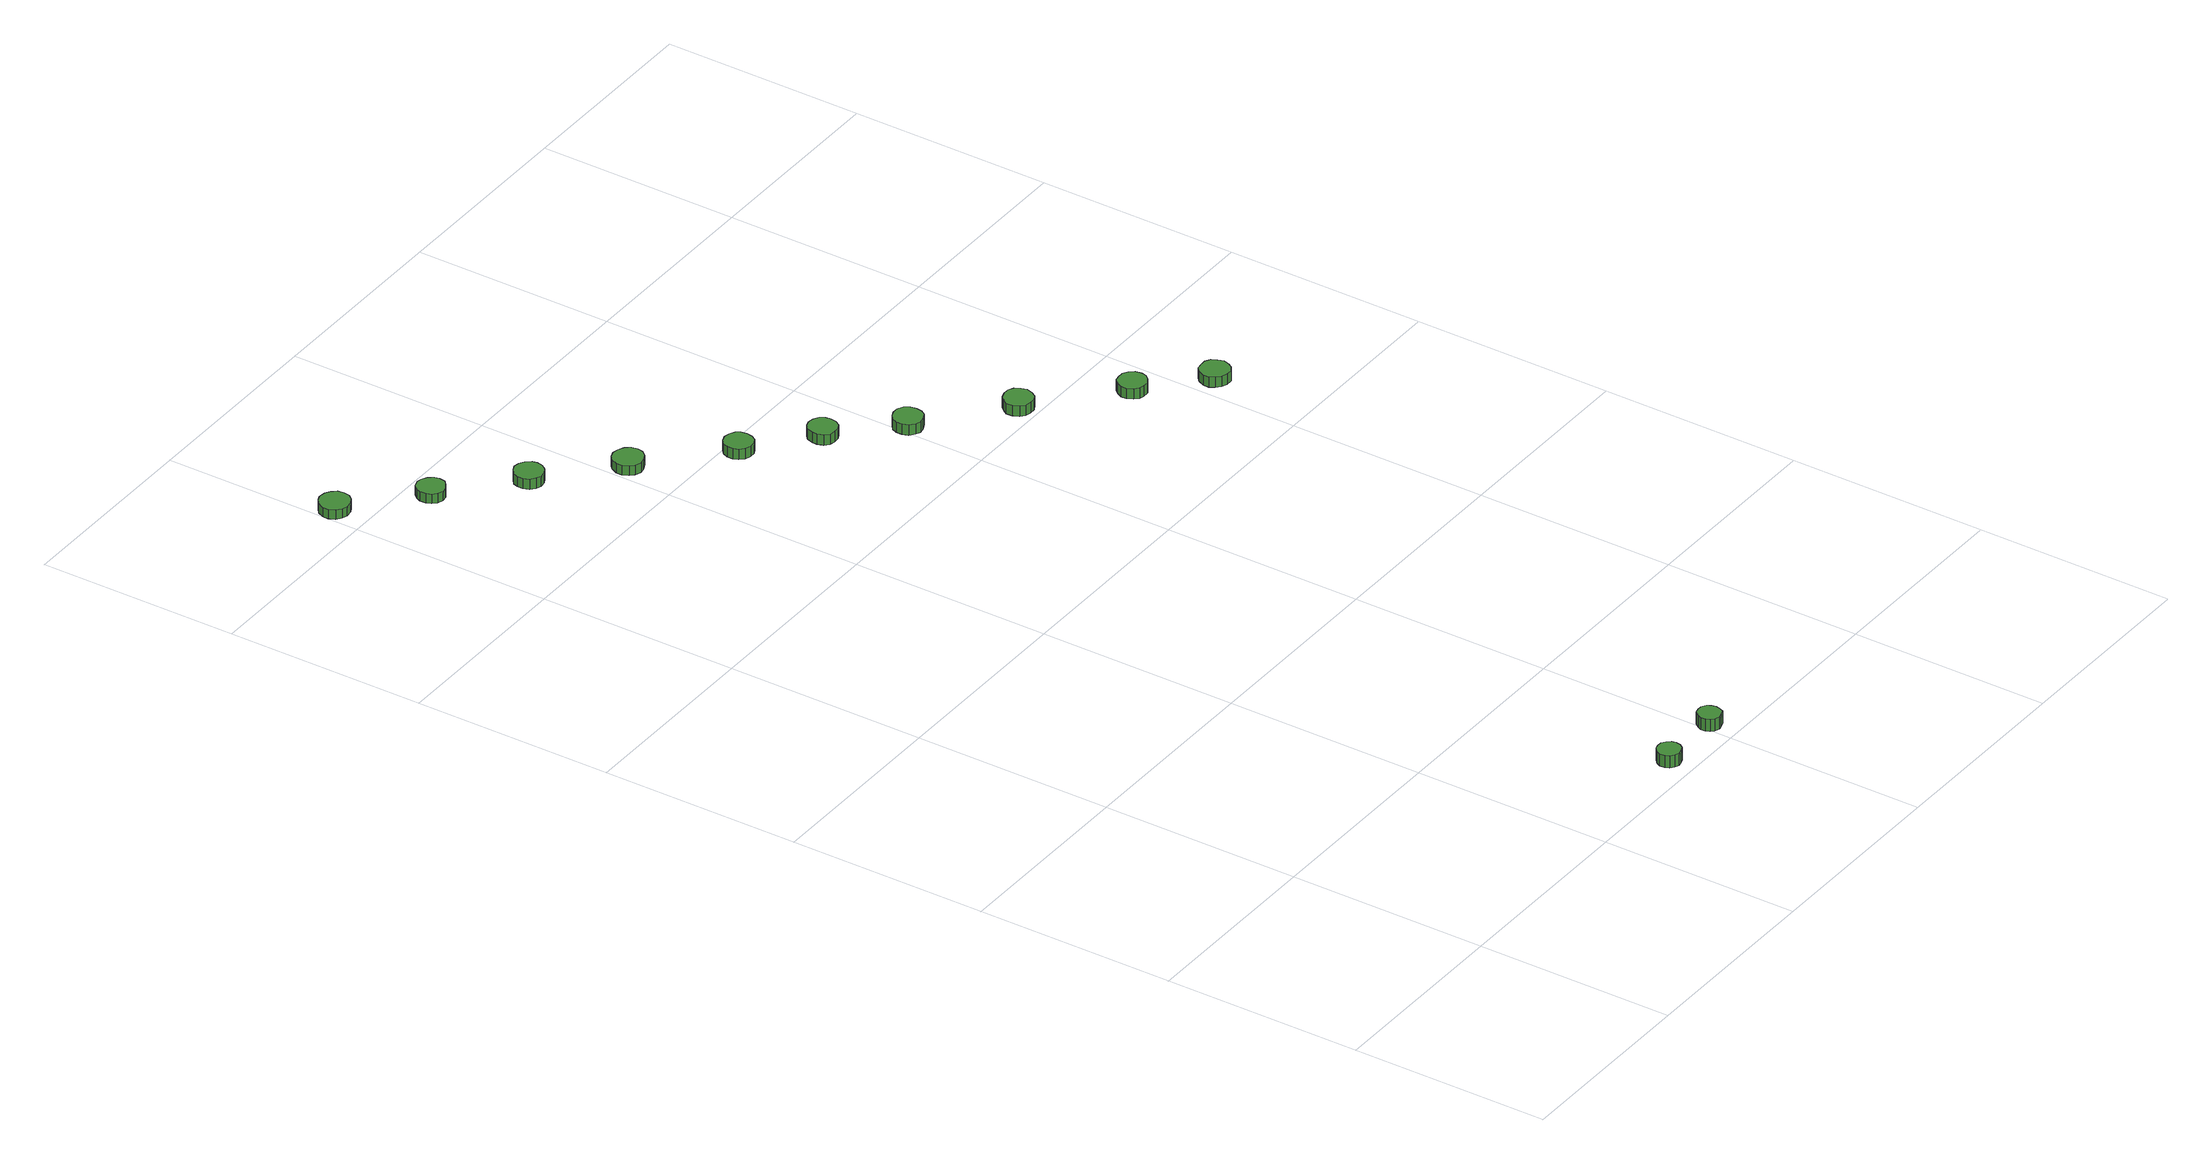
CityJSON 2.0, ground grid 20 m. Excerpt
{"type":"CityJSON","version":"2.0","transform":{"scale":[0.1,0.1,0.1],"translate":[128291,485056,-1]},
"CityObjects":{
"tree1":{"type":"SolitaryVegetationObject","attributes":{"function":"something"},"geometry":[{"type":"MultiSurface","lod":"1","boundaries":[[[0,1,2,3,4,5,6,7,8,9,10,11,12,13,14]],[[15,16,17,18,19,20,21,22,23,24,25,26,27,28,29]],[[0,29,28,1]],[[1,28,27,2]],[[2,27,26,3]],[[3,26,25,4]],[[4,25,24,5]],[[5,24,23,6]],[[6,23,22,7]],[[7,22,21,8]],[[8,21,20,9]],[[9,20,19,10]],[[10,19,18,11]],[[11,18,17,12]],[[12,17,16,13]],[[13,16,15,14]],[[14,15,29,0]]]}]},
"tree2":{"type":"SolitaryVegetationObject","attributes":{"function":"something"},"geometry":[{"type":"MultiSurface","lod":"1","boundaries":[[[30,31,32,33,34,35,36,37,38,39,40,41,42,43,44]],[[45,46,47,48,49,50,51,52,53,54,55,56,57,58,59]],[[30,59,58,31]],[[31,58,57,32]],[[32,57,56,33]],[[33,56,55,34]],[[34,55,54,35]],[[35,54,53,36]],[[36,53,52,37]],[[37,52,51,38]],[[38,51,50,39]],[[39,50,49,40]],[[40,49,48,41]],[[41,48,47,42]],[[42,47,46,43]],[[43,46,45,44]],[[44,45,59,30]]]}]},
"tree3":{"type":"SolitaryVegetationObject","attributes":{"function":"something"},"geometry":[{"type":"MultiSurface","lod":"1","boundaries":[[[60,61,62,63,64,65,66,67,68,69,70,71,72,73,74]],[[75,76,77,78,79,80,81,82,83,84,85,86,87,88,89]],[[60,89,88,61]],[[61,88,87,62]],[[62,87,86,63]],[[63,86,85,64]],[[64,85,84,65]],[[65,84,83,66]],[[66,83,82,67]],[[67,82,81,68]],[[68,81,80,69]],[[69,80,79,70]],[[70,79,78,71]],[[71,78,77,72]],[[72,77,76,73]],[[73,76,75,74]],[[74,75,89,60]]]}]},
"tree4":{"type":"SolitaryVegetationObject","attributes":{"function":"something"},"geometry":[{"type":"MultiSurface","lod":"1","boundaries":[[[90,91,92,93,94,95,96,97,98,99,100,101,102,103,104]],[[105,106,107,108,109,110,111,112,113,114,115,116,117,118,119]],[[90,119,118,91]],[[91,118,117,92]],[[92,117,116,93]],[[93,116,115,94]],[[94,115,114,95]],[[95,114,113,96]],[[96,113,112,97]],[[97,112,111,98]],[[98,111,110,99]],[[99,110,109,100]],[[100,109,108,101]],[[101,108,107,102]],[[102,107,106,103]],[[103,106,105,104]],[[104,105,119,90]]]}]},
"tree5":{"type":"SolitaryVegetationObject","attributes":{"function":"something"},"geometry":[{"type":"MultiSurface","lod":"1","boundaries":[[[120,121,122,123,124,125,126,127,128,129,130,131,132,133,134]],[[135,136,137,138,139,140,141,142,143,144,145,146,147,148,149]],[[120,149,148,121]],[[121,148,147,122]],[[122,147,146,123]],[[123,146,145,124]],[[124,145,144,125]],[[125,144,143,126]],[[126,143,142,127]],[[127,142,141,128]],[[128,141,140,129]],[[129,140,139,130]],[[130,139,138,131]],[[131,138,137,132]],[[132,137,136,133]],[[133,136,135,134]],[[134,135,149,120]]]}]},
"tree6":{"type":"SolitaryVegetationObject","attributes":{"function":"something"},"geometry":[{"type":"MultiSurface","lod":"1","boundaries":[[[150,151,152,153,154,155,156,157,158,159,160,161,162,163,164]],[[165,166,167,168,169,170,171,172,173,174,175,176,177,178,179]],[[150,179,178,151]],[[151,178,177,152]],[[152,177,176,153]],[[153,176,175,154]],[[154,175,174,155]],[[155,174,173,156]],[[156,173,172,157]],[[157,172,171,158]],[[158,171,170,159]],[[159,170,169,160]],[[160,169,168,161]],[[161,168,167,162]],[[162,167,166,163]],[[163,166,165,164]],[[164,165,179,150]]]}]},
"tree7":{"type":"SolitaryVegetationObject","attributes":{"function":"something"},"geometry":[{"type":"MultiSurface","lod":"1","boundaries":[[[180,181,182,183,184,185,186,187,188,189,190,191,192,193,194]],[[195,196,197,198,199,200,201,202,203,204,205,206,207,208,209]],[[180,209,208,181]],[[181,208,207,182]],[[182,207,206,183]],[[183,206,205,184]],[[184,205,204,185]],[[185,204,203,186]],[[186,203,202,187]],[[187,202,201,188]],[[188,201,200,189]],[[189,200,199,190]],[[190,199,198,191]],[[191,198,197,192]],[[192,197,196,193]],[[193,196,195,194]],[[194,195,209,180]]]}]},
"tree8":{"type":"SolitaryVegetationObject","attributes":{"function":"something"},"geometry":[{"type":"MultiSurface","lod":"1","boundaries":[[[210,211,212,213,214,215,216,217,218,219,220,221,222,223,224]],[[225,226,227,228,229,230,231,232,233,234,235,236,237,238,239]],[[210,239,238,211]],[[211,238,237,212]],[[212,237,236,213]],[[213,236,235,214]],[[214,235,234,215]],[[215,234,233,216]],[[216,233,232,217]],[[217,232,231,218]],[[218,231,230,219]],[[219,230,229,220]],[[220,229,228,221]],[[221,228,227,222]],[[222,227,226,223]],[[223,226,225,224]],[[224,225,239,210]]]}]},
"tree9":{"type":"SolitaryVegetationObject","attributes":{"function":"something"},"geometry":[{"type":"MultiSurface","lod":"1","boundaries":[[[240,241,242,243,244,245,246,247,248,249,250,251,252,253,254]],[[255,256,257,258,259,260,261,262,263,264,265,266,267,268,269]],[[240,269,268,241]],[[241,268,267,242]],[[242,267,266,243]],[[243,266,265,244]],[[244,265,264,245]],[[245,264,263,246]],[[246,263,262,247]],[[247,262,261,248]],[[248,261,260,249]],[[249,260,259,250]],[[250,259,258,251]],[[251,258,257,252]],[[252,257,256,253]],[[253,256,255,254]],[[254,255,269,240]]]}]},
"tree10":{"type":"SolitaryVegetationObject","attributes":{"function":"something"},"geometry":[{"type":"MultiSurface","lod":"1","boundaries":[[[270,271,272,273,274,275,276,277,278,279,280,281,282,283,284]],[[285,286,287,288,289,290,291,292,293,294,295,296,297,298,299]],[[270,299,298,271]],[[271,298,297,272]],[[272,297,296,273]],[[273,296,295,274]],[[274,295,294,275]],[[275,294,293,276]],[[276,293,292,277]],[[277,292,291,278]],[[278,291,290,279]],[[279,290,289,280]],[[280,289,288,281]],[[281,288,287,282]],[[282,287,286,283]],[[283,286,285,284]],[[284,285,299,270]]]}]},
"tree11":{"type":"SolitaryVegetationObject","attributes":{"function":"something"},"geometry":[{"type":"MultiSurface","lod":"1","boundaries":[[[300,301,302,303,304,305,306,307,308,309,310,311,312,313,314]],[[315,316,317,318,319,320,321,322,323,324,325,326,327,328,329]],[[300,329,328,301]],[[301,328,327,302]],[[302,327,326,303]],[[303,326,325,304]],[[304,325,324,305]],[[305,324,323,306]],[[306,323,322,307]],[[307,322,321,308]],[[308,321,320,309]],[[309,320,319,310]],[[310,319,318,311]],[[311,318,317,312]],[[312,317,316,313]],[[313,316,315,314]],[[314,315,329,300]]]}]},
"tree12":{"type":"SolitaryVegetationObject","attributes":{"function":"something"},"geometry":[{"type":"MultiSurface","lod":"1","boundaries":[[[330,331,332,333,334,335,336,337,338,339,340,341,342,343,344]],[[345,346,347,348,349,350,351,352,353,354,355,356,357,358,359]],[[330,359,358,331]],[[331,358,357,332]],[[332,357,356,333]],[[333,356,355,334]],[[334,355,354,335]],[[335,354,353,336]],[[336,353,352,337]],[[337,352,351,338]],[[338,351,350,339]],[[339,350,349,340]],[[340,349,348,341]],[[341,348,347,342]],[[342,347,346,343]],[[343,346,345,344]],[[344,345,359,330]]]}]}
},
"vertices":[
[343,20,29],[342,24,29],[339,28,29],[335,31,29],[330,31,29],[326,30,29],[322,26,29],[320,22,29],[320,17,29],[322,13,29],[326,10,29],[330,8,29],[335,9,29],[339,11,29],[342,15,29],[342,15,16],[339,11,16],[335,9,16],[330,8,16],[326,10,16],[322,13,16],[320,17,16],[320,22,16],[322,26,16],[326,30,16],[330,31,16],[335,31,16],[339,28,16],[342,24,16],[343,20,16],
[31,1234,19],[30,1240,19],[26,1245,19],[21,1248,19],[14,1249,19],[9,1247,19],[4,1243,19],[1,1237,19],[1,1231,19],[4,1225,19],[9,1221,19],[14,1219,19],[21,1220,19],[26,1223,19],[30,1228,19],[30,1228,9],[26,1223,9],[21,1220,9],[14,1219,9],[9,1221,9],[4,1225,9],[1,1231,9],[1,1237,9],[4,1243,9],[9,1247,9],[14,1249,9],[21,1248,9],[26,1245,9],[30,1240,9],[31,1234,9],
[413,24,27],[412,28,27],[410,32,27],[405,35,27],[401,35,27],[396,34,27],[393,30,27],[391,26,27],[391,21,27],[393,17,27],[396,14,27],[401,12,27],[405,13,27],[410,15,27],[412,19,27],[412,19,14],[410,15,14],[405,13,14],[401,12,14],[396,14,14],[393,17,14],[391,21,14],[391,26,14],[393,30,14],[396,34,14],[401,35,14],[405,35,14],[410,32,14],[412,28,14],[413,24,14],
[97,1176,19],[96,1181,19],[92,1186,19],[87,1189,19],[82,1190,19],[76,1188,19],[72,1184,19],[70,1179,19],[70,1173,19],[72,1168,19],[76,1164,19],[82,1162,19],[87,1163,19],[92,1166,19],[96,1170,19],[96,1170,9],[92,1166,9],[87,1163,9],[82,1162,9],[76,1164,9],[72,1168,9],[70,1173,9],[70,1179,9],[72,1184,9],[76,1188,9],[82,1190,9],[87,1189,9],[92,1186,9],[96,1181,9],[97,1176,9],
[165,1117,20],[164,1122,20],[160,1127,20],[155,1130,20],[149,1131,20],[144,1129,20],[139,1125,20],[137,1120,20],[137,1114,20],[139,1108,20],[144,1104,20],[149,1102,20],[155,1103,20],[160,1106,20],[164,1111,20],[164,1111,9],[160,1106,9],[155,1103,9],[149,1102,9],[144,1104,9],[139,1108,9],[137,1114,9],[137,1120,9],[139,1125,9],[144,1129,9],[149,1131,9],[155,1130,9],[160,1127,9],[164,1122,9],[165,1117,9],
[234,1056,19],[233,1062,19],[229,1067,19],[223,1070,19],[217,1071,19],[211,1069,19],[207,1065,19],[204,1059,19],[204,1053,19],[207,1047,19],[211,1043,19],[217,1041,19],[223,1042,19],[229,1045,19],[233,1050,19],[233,1050,9],[229,1045,9],[223,1042,9],[217,1041,9],[211,1043,9],[207,1047,9],[204,1053,9],[204,1059,9],[207,1065,9],[211,1069,9],[217,1071,9],[223,1070,9],[229,1067,9],[233,1062,9],[234,1056,9],
[307,988,20],[306,994,20],[303,998,20],[298,1001,20],[292,1002,20],[286,1000,20],[282,996,20],[280,991,20],[280,985,20],[282,980,20],[286,976,20],[292,974,20],[298,974,20],[303,977,20],[306,982,20],[306,982,9],[303,977,9],[298,974,9],[292,974,9],[286,976,9],[282,980,9],[280,985,9],[280,991,9],[282,996,9],[286,1000,9],[292,1002,9],[298,1001,9],[303,998,9],[306,994,9],[307,988,9],
[368,939,20],[367,944,20],[364,949,20],[359,952,20],[353,953,20],[347,951,20],[343,947,20],[341,941,20],[341,936,20],[343,930,20],[347,926,20],[353,925,20],[359,925,20],[364,928,20],[367,933,20],[367,933,9],[364,928,9],[359,925,9],[353,925,9],[347,926,9],[343,930,9],[341,936,9],[341,941,9],[343,947,9],[347,951,9],[353,953,9],[359,952,9],[364,949,9],[367,944,9],[368,939,9],
[424,885,20],[423,891,20],[420,896,20],[414,899,20],[408,899,20],[403,897,20],[398,893,20],[396,888,20],[396,882,20],[398,876,20],[403,872,20],[408,870,20],[414,871,20],[420,874,20],[423,879,20],[423,879,9],[420,874,9],[414,871,9],[408,870,9],[403,872,9],[398,876,9],[396,882,9],[396,888,9],[398,893,9],[403,897,9],[408,899,9],[414,899,9],[420,896,9],[423,891,9],[424,885,9],
[504,820,20],[502,826,20],[499,831,20],[494,834,20],[488,834,20],[482,832,20],[478,828,20],[475,823,20],[475,817,20],[478,811,20],[482,807,20],[488,806,20],[494,806,20],[499,809,20],[502,814,20],[502,814,9],[499,809,9],[494,806,9],[488,806,9],[482,807,9],[478,811,9],[475,817,9],[475,823,9],[478,828,9],[482,832,9],[488,834,9],[494,834,9],[499,831,9],[502,826,9],[504,820,9],
[582,750,20],[581,756,20],[577,761,20],[572,764,20],[566,764,20],[561,763,20],[557,759,20],[554,753,20],[554,748,20],[557,742,20],[561,738,20],[566,737,20],[572,737,20],[577,740,20],[581,745,20],[581,745,9],[577,740,9],[572,737,9],[566,737,9],[561,738,9],[557,742,9],[554,748,9],[554,753,9],[557,759,9],[561,763,9],[566,764,9],[572,764,9],[577,761,9],[581,756,9],[582,750,9],
[639,700,20],[637,706,20],[634,711,20],[629,714,20],[623,714,20],[617,713,20],[613,709,20],[610,703,20],[610,697,20],[613,692,20],[617,688,20],[623,686,20],[629,686,20],[634,689,20],[637,694,20],[637,694,9],[634,689,9],[629,686,9],[623,686,9],[617,688,9],[613,692,9],[610,697,9],[610,703,9],[613,709,9],[617,713,9],[623,714,9],[629,714,9],[634,711,9],[637,706,9],[639,700,9]
]}
